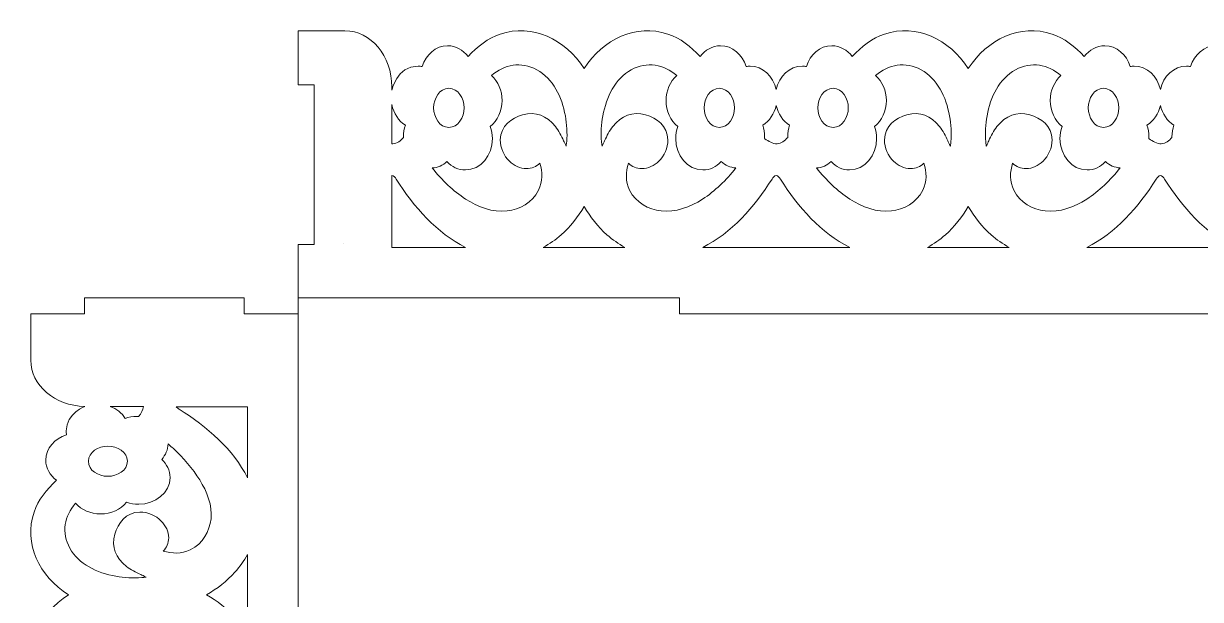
# Model space of a CAD drawing. Header units: centimetres. Extents: x -71 to 23, y -172 to -52.
# Drawn here: x -16.31 to 5.66, y -110.22 to -99.46 of the extents above; entities that cross this region are included whole.
import ezdxf

# ---------------------------------------------------------------- set-up
doc = ezdxf.new("R2010")
doc.units = ezdxf.units.CM
doc.header["$MEASUREMENT"] = 0
doc.layers.add('Layer 1', color=7, linetype='Continuous')

msp = doc.modelspace()

# ---------------------------------------------------------------- linework, layer by layer
at = {"layer": 'Layer 1', "lineweight": 9}
for points, knots in [([(-11.18832, -99.59727), (-11.18832, -99.59727), (-11.18832, -100.60695), (-11.18832, -100.60695), (-11.18832, -100.60695), (-11.18832, -100.60695), (-10.88833, -100.60695), (-10.88833, -100.60695), (-10.88833, -100.60695), (-10.88833, -100.60695), (-10.88833, -103.58759), (-10.88833, -103.58759), (-10.88833, -103.58759), (-10.88833, -103.58759), (-11.18832, -103.58759), (-11.18832, -103.58759), (-11.18832, -103.58759), (-11.18832, -103.58759), (-11.18832, -104.36818), (-11.18832, -104.36818), (-11.18832, -104.36818), (-11.18832, -104.36818), (-11.18832, -104.39653), (-11.18832, -104.39653), (-11.18832, -104.39653), (-11.18832, -104.39653), (-11.18832, -104.58814), (-11.18832, -104.58814), (-11.18832, -104.58814), (-11.18832, -104.58814), (-4.06205, -104.58814), (-4.06205, -104.58814), (-4.06205, -104.58814), (-4.06205, -104.58814), (-4.06205, -104.88814), (-4.06205, -104.88814), (-4.06205, -104.88814), (-4.06205, -104.88814), (6.68561, -104.88814), (6.68561, -104.88814), (6.68561, -104.88814), (6.68561, -104.88814), (6.68561, -104.58814), (6.68561, -104.58814), (6.68561, -104.58814), (6.68561, -104.58814), (13.81168, -104.58814), (13.81168, -104.58814), (13.81168, -104.58814), (13.81168, -104.58814), (13.81168, -104.39653), (13.81168, -104.39653), (13.81168, -104.39653), (13.81168, -104.39653), (13.81168, -104.36818), (13.81168, -104.36818), (13.81168, -104.36818), (13.81168, -104.36818), (13.81168, -103.58112), (13.81168, -103.58112), (13.81168, -103.58112), (13.81168, -103.58112), (13.51166, -103.58112), (13.51166, -103.58112), (13.51166, -103.58112), (13.51166, -103.58112), (13.51166, -100.60048), (13.51166, -100.60048), (13.51166, -100.60048), (13.51166, -100.60048), (13.81168, -100.60048), (13.81168, -100.60048), (13.81168, -100.60048), (13.81168, -100.60048), (13.81168, -99.59727), (13.81168, -99.59727), (13.81168, -99.59727), (13.81168, -99.59727), (13.1568, -99.59727), (13.1568, -99.59727), (13.1568, -99.59727), (13.1568, -99.59727), (12.93609, -99.59727), (12.93609, -99.59727), (12.93609, -99.59727), (12.46669, -99.59727), (12.08048, -100.04647), (12.06125, -100.60434), (12.06125, -100.60434), (12.07195, -100.63188), (11.93874, -100.2588), (11.60038, -100.2588), (11.60038, -100.2588), (11.57512, -100.2588), (11.55014, -100.26097), (11.52559, -100.26519), (11.52559, -100.26519), (11.45646, -100.04337), (11.27431, -99.87778), (11.05008, -99.87778), (11.05008, -99.87778), (10.89538, -99.87778), (10.75949, -99.95722), (10.66769, -100.0805), (10.66769, -100.0805), (10.4975, -99.89164), (10.29318, -99.7326), (10.06714, -99.65837), (10.06714, -99.65837), (9.47106, -99.46264), (8.85551, -99.75314), (8.5018, -100.30187), (8.5018, -100.30187), (8.14807, -99.7532), (7.53256, -99.46274), (6.9365, -99.65845), (6.9365, -99.65845), (6.71046, -99.73267), (6.50615, -99.8917), (6.33596, -100.08056), (6.33596, -100.08056), (6.24416, -99.95728), (6.10826, -99.87784), (5.95356, -99.87784), (5.95356, -99.87784), (5.72934, -99.87784), (5.54719, -100.04342), (5.47805, -100.26525), (5.47805, -100.26525), (5.45351, -100.26103), (5.42853, -100.25885), (5.40328, -100.25885), (5.40328, -100.25885), (5.16304, -100.25885), (4.97112, -100.44891), (4.91472, -100.69455), (4.91472, -100.69455), (4.85833, -100.44888), (4.66639, -100.2588), (4.42614, -100.2588), (4.42614, -100.2588), (4.40089, -100.2588), (4.3759, -100.26097), (4.35136, -100.26519), (4.35136, -100.26519), (4.28223, -100.04337), (4.10008, -99.87778), (3.87585, -99.87778), (3.87585, -99.87778), (3.72115, -99.87778), (3.58526, -99.95722), (3.49346, -100.0805), (3.49346, -100.0805), (3.32327, -99.89164), (3.11895, -99.7326), (2.89291, -99.65837), (2.89291, -99.65837), (2.29683, -99.46264), (1.68127, -99.75314), (1.32757, -100.30187), (1.32757, -100.30187), (0.97384, -99.7532), (0.35833, -99.46274), (-0.23773, -99.65845), (-0.23773, -99.65845), (-0.46377, -99.73267), (-0.66809, -99.8917), (-0.83827, -100.08056), (-0.83827, -100.08056), (-0.93007, -99.95728), (-1.06597, -99.87784), (-1.22067, -99.87784), (-1.22067, -99.87784), (-1.44489, -99.87784), (-1.62704, -100.04342), (-1.69619, -100.26525), (-1.69619, -100.26525), (-1.72072, -100.26103), (-1.7457, -100.25885), (-1.77095, -100.25885), (-1.77095, -100.25885), (-2.01119, -100.25885), (-2.20311, -100.44891), (-2.25952, -100.69455), (-2.25952, -100.69455), (-2.3159, -100.44888), (-2.50784, -100.2588), (-2.74809, -100.2588), (-2.74809, -100.2588), (-2.77334, -100.2588), (-2.79833, -100.26097), (-2.82287, -100.26519), (-2.82287, -100.26519), (-2.892, -100.04337), (-3.07416, -99.87778), (-3.29838, -99.87778), (-3.29838, -99.87778), (-3.45308, -99.87778), (-3.58898, -99.95722), (-3.68078, -100.0805), (-3.68078, -100.0805), (-3.85096, -99.89164), (-4.05528, -99.7326), (-4.28132, -99.65837), (-4.28132, -99.65837), (-4.87741, -99.46264), (-5.49295, -99.75313), (-5.84666, -100.30187), (-5.84666, -100.30187), (-6.2004, -99.7532), (-6.8159, -99.46274), (-7.41196, -99.65845), (-7.41196, -99.65845), (-7.638, -99.73267), (-7.84232, -99.89171), (-8.0125, -100.08057), (-8.0125, -100.08057), (-8.1043, -99.95728), (-8.2402, -99.87784), (-8.39491, -99.87784), (-8.39491, -99.87784), (-8.61912, -99.87784), (-8.80128, -100.04342), (-8.87042, -100.26525), (-8.87042, -100.26525), (-8.89495, -100.26103), (-8.91994, -100.25885), (-8.94519, -100.25885), (-8.94519, -100.25885), (-9.34796, -100.25885), (-9.43822, -100.7155), (-9.43714, -100.71018), (-9.43714, -100.71018), (-9.43714, -100.71018), (-9.43714, -100.64797), (-9.43714, -100.64797), (-9.43714, -100.64797), (-9.43714, -100.07008), (-9.83115, -99.59727), (-10.31273, -99.59727), (-10.31273, -99.59727), (-10.31273, -99.59727), (-11.18832, -99.59727), (-11.18832, -99.59727)], [0, 0, 0, 0, 0.01612903, 0.01612903, 0.01612903, 0.01612903, 0.03225806, 0.03225806, 0.03225806, 0.03225806, 0.0483871, 0.0483871, 0.0483871, 0.0483871, 0.06451613, 0.06451613, 0.06451613, 0.06451613, 0.08064516, 0.08064516, 0.08064516, 0.08064516, 0.09677419, 0.09677419, 0.09677419, 0.09677419, 0.11290323, 0.11290323, 0.11290323, 0.11290323, 0.12903226, 0.12903226, 0.12903226, 0.12903226, 0.14516129, 0.14516129, 0.14516129, 0.14516129, 0.16129032, 0.16129032, 0.16129032, 0.16129032, 0.17741935, 0.17741935, 0.17741935, 0.17741935, 0.19354839, 0.19354839, 0.19354839, 0.19354839, 0.20967742, 0.20967742, 0.20967742, 0.20967742, 0.22580645, 0.22580645, 0.22580645, 0.22580645, 0.24193548, 0.24193548, 0.24193548, 0.24193548, 0.25806452, 0.25806452, 0.25806452, 0.25806452, 0.27419355, 0.27419355, 0.27419355, 0.27419355, 0.29032258, 0.29032258, 0.29032258, 0.29032258, 0.30645161, 0.30645161, 0.30645161, 0.30645161, 0.32258065, 0.32258065, 0.32258065, 0.32258065, 0.33870968, 0.33870968, 0.33870968, 0.33870968, 0.35483871, 0.35483871, 0.35483871, 0.35483871, 0.37096774, 0.37096774, 0.37096774, 0.37096774, 0.38709677, 0.38709677, 0.38709677, 0.38709677, 0.40322581, 0.40322581, 0.40322581, 0.40322581, 0.41935484, 0.41935484, 0.41935484, 0.41935484, 0.43548387, 0.43548387, 0.43548387, 0.43548387, 0.4516129, 0.4516129, 0.4516129, 0.4516129, 0.46774194, 0.46774194, 0.46774194, 0.46774194, 0.48387097, 0.48387097, 0.48387097, 0.48387097, 0.5, 0.5, 0.5, 0.5, 0.51612903, 0.51612903, 0.51612903, 0.51612903, 0.53225806, 0.53225806, 0.53225806, 0.53225806, 0.5483871, 0.5483871, 0.5483871, 0.5483871, 0.56451613, 0.56451613, 0.56451613, 0.56451613, 0.58064516, 0.58064516, 0.58064516, 0.58064516, 0.59677419, 0.59677419, 0.59677419, 0.59677419, 0.61290323, 0.61290323, 0.61290323, 0.61290323, 0.62903226, 0.62903226, 0.62903226, 0.62903226, 0.64516129, 0.64516129, 0.64516129, 0.64516129, 0.66129032, 0.66129032, 0.66129032, 0.66129032, 0.67741935, 0.67741935, 0.67741935, 0.67741935, 0.69354839, 0.69354839, 0.69354839, 0.69354839, 0.70967742, 0.70967742, 0.70967742, 0.70967742, 0.72580645, 0.72580645, 0.72580645, 0.72580645, 0.74193548, 0.74193548, 0.74193548, 0.74193548, 0.75806452, 0.75806452, 0.75806452, 0.75806452, 0.77419355, 0.77419355, 0.77419355, 0.77419355, 0.79032258, 0.79032258, 0.79032258, 0.79032258, 0.80645161, 0.80645161, 0.80645161, 0.80645161, 0.82258065, 0.82258065, 0.82258065, 0.82258065, 0.83870968, 0.83870968, 0.83870968, 0.83870968, 0.85483871, 0.85483871, 0.85483871, 0.85483871, 0.87096774, 0.87096774, 0.87096774, 0.87096774, 0.88709677, 0.88709677, 0.88709677, 0.88709677, 0.90322581, 0.90322581, 0.90322581, 0.90322581, 0.91935484, 0.91935484, 0.91935484, 0.91935484, 0.93548387, 0.93548387, 0.93548387, 0.93548387, 0.9516129, 0.9516129, 0.9516129, 0.9516129, 0.96774194, 0.96774194, 0.96774194, 0.96774194, 1, 1, 1, 1]), ([(-8.40686, -102.0424), (-8.48412, -102.11064), (-8.57888, -102.15367), (-8.68206, -102.16089), (-8.68206, -102.16089), (-8.49973, -102.38761), (-8.2912, -102.59263), (-8.05886, -102.74232), (-8.05886, -102.74232), (-7.82709, -102.89166), (-7.55464, -102.9944), (-7.28371, -102.96399), (-7.28371, -102.96399), (-7.05276, -102.93808), (-6.81139, -102.81236), (-6.69748, -102.57722), (-6.69748, -102.57722), (-6.61723, -102.41156), (-6.62249, -102.23624), (-6.67398, -102.07215), (-6.67398, -102.07215), (-6.74101, -102.13434), (-6.82434, -102.17292), (-6.92469, -102.17368), (-6.92469, -102.17368), (-7.04219, -102.17456), (-7.15515, -102.11915), (-7.24228, -102.03338), (-7.24228, -102.03338), (-7.34349, -101.93378), (-7.41363, -101.78879), (-7.41086, -101.63612), (-7.41086, -101.63612), (-7.40604, -101.37099), (-7.20405, -101.22477), (-6.99374, -101.16772), (-6.99374, -101.16772), (-6.74888, -101.10132), (-6.54539, -101.17988), (-6.38219, -101.38584), (-6.38219, -101.38584), (-6.32048, -101.46372), (-6.27201, -101.56205), (-6.22843, -101.65354), (-6.22843, -101.65354), (-6.21856, -101.67428), (-6.20132, -101.71277), (-6.18196, -101.75377), (-6.18196, -101.75377), (-6.1766, -101.72021), (-6.17302, -101.6895), (-6.17138, -101.6709), (-6.17138, -101.6709), (-6.1574, -101.51255), (-6.16853, -101.34353), (-6.19681, -101.18782), (-6.19681, -101.18782), (-6.26115, -100.83363), (-6.42473, -100.49045), (-6.72805, -100.32677), (-6.72805, -100.32677), (-7.02147, -100.16843), (-7.33872, -100.22209), (-7.57694, -100.43534), (-7.57694, -100.43534), (-7.45387, -100.54405), (-7.37703, -100.71588), (-7.37703, -100.90191), (-7.37703, -100.90191), (-7.37703, -101.09731), (-7.46204, -101.27827), (-7.59755, -101.38579), (-7.59755, -101.38579), (-7.57168, -101.45712), (-7.55811, -101.53421), (-7.55811, -101.61275), (-7.55811, -101.61275), (-7.55811, -101.9264), (-7.77631, -102.19814), (-8.06361, -102.19814), (-8.06361, -102.19814), (-8.19677, -102.19814), (-8.31707, -102.1388), (-8.40686, -102.0424)], [0, 0, 0, 0, 0.04545455, 0.04545455, 0.04545455, 0.04545455, 0.09090909, 0.09090909, 0.09090909, 0.09090909, 0.13636364, 0.13636364, 0.13636364, 0.13636364, 0.18181818, 0.18181818, 0.18181818, 0.18181818, 0.22727273, 0.22727273, 0.22727273, 0.22727273, 0.27272727, 0.27272727, 0.27272727, 0.27272727, 0.31818182, 0.31818182, 0.31818182, 0.31818182, 0.36363636, 0.36363636, 0.36363636, 0.36363636, 0.40909091, 0.40909091, 0.40909091, 0.40909091, 0.45454545, 0.45454545, 0.45454545, 0.45454545, 0.5, 0.5, 0.5, 0.5, 0.54545455, 0.54545455, 0.54545455, 0.54545455, 0.59090909, 0.59090909, 0.59090909, 0.59090909, 0.63636364, 0.63636364, 0.63636364, 0.63636364, 0.68181818, 0.68181818, 0.68181818, 0.68181818, 0.72727273, 0.72727273, 0.72727273, 0.72727273, 0.77272727, 0.77272727, 0.77272727, 0.77272727, 0.81818182, 0.81818182, 0.81818182, 0.81818182, 0.86363636, 0.86363636, 0.86363636, 0.86363636, 0.90909091, 0.90909091, 0.90909091, 0.90909091, 1, 1, 1, 1]), ([(-3.0112, -102.1608), (-3.11439, -102.1536), (-3.20916, -102.11057), (-3.28642, -102.04233), (-3.28642, -102.04233), (-3.37621, -102.13874), (-3.49651, -102.19807), (-3.62968, -102.19807), (-3.62968, -102.19807), (-3.91698, -102.19807), (-4.13518, -101.92634), (-4.13518, -101.61268), (-4.13518, -101.61268), (-4.13518, -101.53415), (-4.12161, -101.45705), (-4.09574, -101.38571), (-4.09574, -101.38571), (-4.23126, -101.2782), (-4.31626, -101.09723), (-4.31626, -100.90182), (-4.31626, -100.90182), (-4.31626, -100.71579), (-4.23941, -100.54396), (-4.11634, -100.43526), (-4.11634, -100.43526), (-4.35457, -100.22202), (-4.67183, -100.16836), (-4.96523, -100.32669), (-4.96523, -100.32669), (-5.26853, -100.49036), (-5.43211, -100.83358), (-5.49645, -101.18774), (-5.49645, -101.18774), (-5.52473, -101.34345), (-5.53587, -101.51247), (-5.5219, -101.67085), (-5.5219, -101.67085), (-5.52026, -101.68943), (-5.51668, -101.72015), (-5.51132, -101.75371), (-5.51132, -101.75371), (-5.49196, -101.7127), (-5.47472, -101.6742), (-5.46484, -101.65346), (-5.46484, -101.65346), (-5.42127, -101.56197), (-5.3728, -101.46366), (-5.3111, -101.38578), (-5.3111, -101.38578), (-5.14791, -101.17981), (-4.9444, -101.10124), (-4.69954, -101.16766), (-4.69954, -101.16766), (-4.48922, -101.2247), (-4.28724, -101.37094), (-4.28243, -101.63607), (-4.28243, -101.63607), (-4.27966, -101.78874), (-4.34981, -101.93373), (-4.45102, -102.03333), (-4.45102, -102.03333), (-4.53814, -102.11907), (-4.6511, -102.17447), (-4.76859, -102.17359), (-4.76859, -102.17359), (-4.86893, -102.17285), (-4.95228, -102.13427), (-5.0193, -102.07207), (-5.0193, -102.07207), (-5.07079, -102.23615), (-5.07605, -102.41148), (-4.9958, -102.57714), (-4.9958, -102.57714), (-4.88189, -102.81228), (-4.64053, -102.93799), (-4.40957, -102.96391), (-4.40957, -102.96391), (-4.1393, -102.99425), (-3.86748, -102.89206), (-3.6361, -102.74333), (-3.6361, -102.74333), (-3.40307, -102.59354), (-3.19395, -102.38802), (-3.0112, -102.1608)], [0, 0, 0, 0, 0.04545455, 0.04545455, 0.04545455, 0.04545455, 0.09090909, 0.09090909, 0.09090909, 0.09090909, 0.13636364, 0.13636364, 0.13636364, 0.13636364, 0.18181818, 0.18181818, 0.18181818, 0.18181818, 0.22727273, 0.22727273, 0.22727273, 0.22727273, 0.27272727, 0.27272727, 0.27272727, 0.27272727, 0.31818182, 0.31818182, 0.31818182, 0.31818182, 0.36363636, 0.36363636, 0.36363636, 0.36363636, 0.40909091, 0.40909091, 0.40909091, 0.40909091, 0.45454545, 0.45454545, 0.45454545, 0.45454545, 0.5, 0.5, 0.5, 0.5, 0.54545455, 0.54545455, 0.54545455, 0.54545455, 0.59090909, 0.59090909, 0.59090909, 0.59090909, 0.63636364, 0.63636364, 0.63636364, 0.63636364, 0.68181818, 0.68181818, 0.68181818, 0.68181818, 0.72727273, 0.72727273, 0.72727273, 0.72727273, 0.77272727, 0.77272727, 0.77272727, 0.77272727, 0.81818182, 0.81818182, 0.81818182, 0.81818182, 0.86363636, 0.86363636, 0.86363636, 0.86363636, 0.90909091, 0.90909091, 0.90909091, 0.90909091, 1, 1, 1, 1]), ([(0.50025, -102.07215), (0.43322, -102.13434), (0.34989, -102.17292), (0.24955, -102.17368), (0.24955, -102.17368), (0.13205, -102.17456), (0.01908, -102.11915), (-0.06805, -102.03338), (-0.06805, -102.03338), (-0.16926, -101.93378), (-0.2394, -101.78879), (-0.23662, -101.63612), (-0.23662, -101.63612), (-0.23181, -101.37099), (-0.02982, -101.22477), (0.1805, -101.16772), (0.1805, -101.16772), (0.42535, -101.10132), (0.62884, -101.17988), (0.79204, -101.38584), (0.79204, -101.38584), (0.85375, -101.46372), (0.90223, -101.56205), (0.9458, -101.65354), (0.9458, -101.65354), (0.95568, -101.67428), (0.97291, -101.71277), (0.99227, -101.75377), (0.99227, -101.75377), (0.99763, -101.72021), (1.00121, -101.6895), (1.00285, -101.6709), (1.00285, -101.6709), (1.01684, -101.51255), (1.0057, -101.34353), (0.97742, -101.18782), (0.97742, -101.18782), (0.91308, -100.83363), (0.7495, -100.49045), (0.44618, -100.32677), (0.44618, -100.32677), (0.15276, -100.16843), (-0.16449, -100.22209), (-0.40271, -100.43534), (-0.40271, -100.43534), (-0.27963, -100.54405), (-0.2028, -100.71588), (-0.2028, -100.90191), (-0.2028, -100.90191), (-0.2028, -101.09731), (-0.28781, -101.27827), (-0.42332, -101.38579), (-0.42332, -101.38579), (-0.39745, -101.45712), (-0.38388, -101.53421), (-0.38388, -101.61275), (-0.38388, -101.61275), (-0.38388, -101.9264), (-0.60206, -102.19814), (-0.88937, -102.19814), (-0.88937, -102.19814), (-1.02253, -102.19814), (-1.14283, -102.1388), (-1.23262, -102.04239), (-1.23262, -102.04239), (-1.30988, -102.11064), (-1.40464, -102.15367), (-1.50783, -102.16089), (-1.50783, -102.16089), (-1.3255, -102.38761), (-1.11696, -102.59263), (-0.88463, -102.74232), (-0.88463, -102.74232), (-0.65286, -102.89166), (-0.3804, -102.9944), (-0.10948, -102.96399), (-0.10948, -102.96399), (0.12147, -102.93808), (0.36284, -102.81236), (0.47676, -102.57722), (0.47676, -102.57722), (0.55701, -102.41156), (0.55174, -102.23624), (0.50025, -102.07215)], [0, 0, 0, 0, 0.04545455, 0.04545455, 0.04545455, 0.04545455, 0.09090909, 0.09090909, 0.09090909, 0.09090909, 0.13636364, 0.13636364, 0.13636364, 0.13636364, 0.18181818, 0.18181818, 0.18181818, 0.18181818, 0.22727273, 0.22727273, 0.22727273, 0.22727273, 0.27272727, 0.27272727, 0.27272727, 0.27272727, 0.31818182, 0.31818182, 0.31818182, 0.31818182, 0.36363636, 0.36363636, 0.36363636, 0.36363636, 0.40909091, 0.40909091, 0.40909091, 0.40909091, 0.45454545, 0.45454545, 0.45454545, 0.45454545, 0.5, 0.5, 0.5, 0.5, 0.54545455, 0.54545455, 0.54545455, 0.54545455, 0.59090909, 0.59090909, 0.59090909, 0.59090909, 0.63636364, 0.63636364, 0.63636364, 0.63636364, 0.68181818, 0.68181818, 0.68181818, 0.68181818, 0.72727273, 0.72727273, 0.72727273, 0.72727273, 0.77272727, 0.77272727, 0.77272727, 0.77272727, 0.81818182, 0.81818182, 0.81818182, 0.81818182, 0.86363636, 0.86363636, 0.86363636, 0.86363636, 0.90909091, 0.90909091, 0.90909091, 0.90909091, 1, 1, 1, 1]), ([(4.16303, -102.1608), (4.05984, -102.1536), (3.96508, -102.11057), (3.88782, -102.04233), (3.88782, -102.04233), (3.79802, -102.13874), (3.67772, -102.19807), (3.54456, -102.19807), (3.54456, -102.19807), (3.25725, -102.19807), (3.03905, -101.92634), (3.03905, -101.61268), (3.03905, -101.61268), (3.03905, -101.53415), (3.05263, -101.45705), (3.07849, -101.38571), (3.07849, -101.38571), (2.94298, -101.2782), (2.85798, -101.09723), (2.85798, -100.90182), (2.85798, -100.90182), (2.85798, -100.71579), (2.93482, -100.54396), (3.05789, -100.43526), (3.05789, -100.43526), (2.81967, -100.22202), (2.50241, -100.16836), (2.209, -100.32669), (2.209, -100.32669), (1.9057, -100.49036), (1.74212, -100.83358), (1.67778, -101.18774), (1.67778, -101.18774), (1.6495, -101.34345), (1.63836, -101.51247), (1.65233, -101.67085), (1.65233, -101.67085), (1.65397, -101.68943), (1.65755, -101.72015), (1.66292, -101.75371), (1.66292, -101.75371), (1.68227, -101.7127), (1.69951, -101.6742), (1.70939, -101.65346), (1.70939, -101.65346), (1.75297, -101.56197), (1.80143, -101.46366), (1.86313, -101.38578), (1.86313, -101.38578), (2.02633, -101.17981), (2.22984, -101.10124), (2.47469, -101.16766), (2.47469, -101.16766), (2.68501, -101.2247), (2.88699, -101.37094), (2.8918, -101.63607), (2.8918, -101.63607), (2.89458, -101.78874), (2.82443, -101.93373), (2.72322, -102.03333), (2.72322, -102.03333), (2.63609, -102.11907), (2.52313, -102.17447), (2.40565, -102.17359), (2.40565, -102.17359), (2.3053, -102.17285), (2.22195, -102.13427), (2.15494, -102.07207), (2.15494, -102.07207), (2.10344, -102.23615), (2.09818, -102.41147), (2.17843, -102.57713), (2.17843, -102.57713), (2.29234, -102.81227), (2.53371, -102.93799), (2.76467, -102.96391), (2.76467, -102.96391), (3.03494, -102.99425), (3.30676, -102.89206), (3.53813, -102.74333), (3.53813, -102.74333), (3.77117, -102.59354), (3.98028, -102.38802), (4.16303, -102.1608)], [0, 0, 0, 0, 0.04545455, 0.04545455, 0.04545455, 0.04545455, 0.09090909, 0.09090909, 0.09090909, 0.09090909, 0.13636364, 0.13636364, 0.13636364, 0.13636364, 0.18181818, 0.18181818, 0.18181818, 0.18181818, 0.22727273, 0.22727273, 0.22727273, 0.22727273, 0.27272727, 0.27272727, 0.27272727, 0.27272727, 0.31818182, 0.31818182, 0.31818182, 0.31818182, 0.36363636, 0.36363636, 0.36363636, 0.36363636, 0.40909091, 0.40909091, 0.40909091, 0.40909091, 0.45454545, 0.45454545, 0.45454545, 0.45454545, 0.5, 0.5, 0.5, 0.5, 0.54545455, 0.54545455, 0.54545455, 0.54545455, 0.59090909, 0.59090909, 0.59090909, 0.59090909, 0.63636364, 0.63636364, 0.63636364, 0.63636364, 0.68181818, 0.68181818, 0.68181818, 0.68181818, 0.72727273, 0.72727273, 0.72727273, 0.72727273, 0.77272727, 0.77272727, 0.77272727, 0.77272727, 0.81818182, 0.81818182, 0.81818182, 0.81818182, 0.86363636, 0.86363636, 0.86363636, 0.86363636, 0.90909091, 0.90909091, 0.90909091, 0.90909091, 1, 1, 1, 1]), ([(-8.08695, -101.03774), (-8.08695, -100.85867), (-8.1994, -100.67282), (-8.37181, -100.67282), (-8.37181, -100.67282), (-8.54419, -100.67282), (-8.65656, -100.85872), (-8.65656, -101.03774), (-8.65656, -101.03774), (-8.65656, -101.21672), (-8.54419, -101.40274), (-8.37181, -101.40274), (-8.37181, -101.40274), (-8.19938, -101.40274), (-8.08695, -101.21677), (-8.08695, -101.03774)], [0, 0, 0, 0, 0.2, 0.2, 0.2, 0.2, 0.4, 0.4, 0.4, 0.4, 0.6, 0.6, 0.6, 0.6, 1, 1, 1, 1]), ([(-3.32148, -101.40268), (-3.14912, -101.40268), (-3.03673, -101.21664), (-3.03673, -101.03769), (-3.03673, -101.03769), (-3.03673, -100.85871), (-3.1491, -100.67274), (-3.32148, -100.67274), (-3.32148, -100.67274), (-3.49393, -100.67274), (-3.60632, -100.85861), (-3.60632, -101.03769), (-3.60632, -101.03769), (-3.60632, -101.21671), (-3.49391, -101.40268), (-3.32148, -101.40268)], [0, 0, 0, 0, 0.2, 0.2, 0.2, 0.2, 0.4, 0.4, 0.4, 0.4, 0.6, 0.6, 0.6, 0.6, 1, 1, 1, 1]), ([(-1.48233, -101.03774), (-1.48233, -101.21672), (-1.36996, -101.40274), (-1.19757, -101.40274), (-1.19757, -101.40274), (-1.02515, -101.40274), (-0.91272, -101.21679), (-0.91272, -101.03774), (-0.91272, -101.03774), (-0.91272, -100.85865), (-1.02515, -100.67282), (-1.19757, -100.67282), (-1.19757, -100.67282), (-1.36996, -100.67282), (-1.48233, -100.85872), (-1.48233, -101.03774)], [0, 0, 0, 0, 0.2, 0.2, 0.2, 0.2, 0.4, 0.4, 0.4, 0.4, 0.6, 0.6, 0.6, 0.6, 1, 1, 1, 1]), ([(3.85275, -101.40268), (4.02511, -101.40268), (4.1375, -101.21664), (4.1375, -101.03769), (4.1375, -101.03769), (4.1375, -100.85871), (4.02513, -100.67274), (3.85275, -100.67274), (3.85275, -100.67274), (3.68032, -100.67274), (3.56791, -100.85864), (3.56791, -101.03769), (3.56791, -101.03769), (3.56791, -101.21671), (3.68035, -101.40268), (3.85275, -101.40268)], [0, 0, 0, 0, 0.2, 0.2, 0.2, 0.2, 0.4, 0.4, 0.4, 0.4, 0.6, 0.6, 0.6, 0.6, 1, 1, 1, 1]), ([(-9.43714, -101.70905), (-9.43714, -101.70905), (-9.43714, -100.97823), (-9.43714, -100.97823), (-9.43714, -100.97823), (-9.43714, -100.97823), (-9.43755, -100.9762), (-9.43755, -100.9762), (-9.43755, -100.9762), (-9.40454, -101.14044), (-9.31129, -101.28175), (-9.18306, -101.36116), (-9.18306, -101.36116), (-9.20626, -101.42912), (-9.2185, -101.50217), (-9.2185, -101.5766), (-9.2185, -101.5766), (-9.2185, -101.58092), (-9.21846, -101.58524), (-9.21839, -101.58954), (-9.21839, -101.58954), (-9.27066, -101.65235), (-9.33739, -101.70826), (-9.41744, -101.70967), (-9.41744, -101.70967), (-9.42401, -101.70984), (-9.43058, -101.70959), (-9.43714, -101.70905)], [0, 0, 0, 0, 0.125, 0.125, 0.125, 0.125, 0.25, 0.25, 0.25, 0.25, 0.375, 0.375, 0.375, 0.375, 0.5, 0.5, 0.5, 0.5, 0.625, 0.625, 0.625, 0.625, 0.75, 0.75, 0.75, 0.75, 1, 1, 1, 1]), ([(-2.25954, -100.99376), (-2.29551, -101.15045), (-2.38662, -101.28453), (-2.51023, -101.36108), (-2.51023, -101.36108), (-2.48703, -101.42905), (-2.47478, -101.5021), (-2.47478, -101.57653), (-2.47478, -101.57653), (-2.47478, -101.58771), (-2.47506, -101.59888), (-2.47561, -101.61002), (-2.47561, -101.61002), (-2.47355, -101.61163), (-2.47149, -101.61322), (-2.46943, -101.61483), (-2.46943, -101.61483), (-2.40567, -101.66379), (-2.32277, -101.71108), (-2.24322, -101.70967), (-2.24322, -101.70967), (-2.16316, -101.70825), (-2.09643, -101.65236), (-2.04415, -101.58954), (-2.04415, -101.58954), (-2.04423, -101.58524), (-2.04427, -101.58092), (-2.04427, -101.5766), (-2.04427, -101.5766), (-2.04427, -101.50217), (-2.03203, -101.42912), (-2.00883, -101.36116), (-2.00883, -101.36116), (-2.13246, -101.28458), (-2.22357, -101.15048), (-2.25954, -100.99376)], [0, 0, 0, 0, 0.1, 0.1, 0.1, 0.1, 0.2, 0.2, 0.2, 0.2, 0.3, 0.3, 0.3, 0.3, 0.4, 0.4, 0.4, 0.4, 0.5, 0.5, 0.5, 0.5, 0.6, 0.6, 0.6, 0.6, 0.7, 0.7, 0.7, 0.7, 0.8, 0.8, 0.8, 0.8, 1, 1, 1, 1]), ([(4.91469, -100.99376), (4.87872, -101.15045), (4.78762, -101.28453), (4.66401, -101.36108), (4.66401, -101.36108), (4.68721, -101.42905), (4.69945, -101.5021), (4.69945, -101.57653), (4.69945, -101.57653), (4.69945, -101.58771), (4.69917, -101.59888), (4.69862, -101.61002), (4.69862, -101.61002), (4.70068, -101.61163), (4.70274, -101.61322), (4.7048, -101.61483), (4.7048, -101.61483), (4.76857, -101.66378), (4.85146, -101.71108), (4.93102, -101.70967), (4.93102, -101.70967), (5.01108, -101.70825), (5.0778, -101.65236), (5.13009, -101.58954), (5.13009, -101.58954), (5.13, -101.58524), (5.12996, -101.58092), (5.12996, -101.5766), (5.12996, -101.5766), (5.12996, -101.50217), (5.1422, -101.42912), (5.1654, -101.36116), (5.1654, -101.36116), (5.04178, -101.28458), (4.95066, -101.15048), (4.91469, -100.99376)], [0, 0, 0, 0, 0.1, 0.1, 0.1, 0.1, 0.2, 0.2, 0.2, 0.2, 0.3, 0.3, 0.3, 0.3, 0.4, 0.4, 0.4, 0.4, 0.5, 0.5, 0.5, 0.5, 0.6, 0.6, 0.6, 0.6, 0.7, 0.7, 0.7, 0.7, 0.8, 0.8, 0.8, 0.8, 1, 1, 1, 1]), ([(-8.06135, -103.64373), (-8.06135, -103.64373), (-9.43404, -103.64373), (-9.43404, -103.64373), (-9.43404, -103.64373), (-9.43404, -103.64373), (-9.43404, -102.30116), (-9.43404, -102.30116), (-9.43404, -102.30116), (-9.40247, -102.30518), (-9.37264, -102.34259), (-9.35607, -102.36854), (-9.35607, -102.36854), (-9.02694, -102.88361), (-8.59226, -103.38411), (-8.06135, -103.64373)], [0, 0, 0, 0, 0.2, 0.2, 0.2, 0.2, 0.4, 0.4, 0.4, 0.4, 0.6, 0.6, 0.6, 0.6, 1, 1, 1, 1]), ([(-0.88711, -103.64373), (-0.88711, -103.64373), (-3.6321, -103.64373), (-3.6321, -103.64373), (-3.6321, -103.64373), (-3.10111, -103.38412), (-2.66639, -102.88358), (-2.33722, -102.36846), (-2.33722, -102.36846), (-2.32068, -102.34257), (-2.29116, -102.30558), (-2.25981, -102.30116), (-2.25981, -102.30116), (-2.22824, -102.30518), (-2.19841, -102.34259), (-2.18184, -102.36854), (-2.18184, -102.36854), (-1.85271, -102.88361), (-1.41803, -103.38411), (-0.88711, -103.64373)], [0, 0, 0, 0, 0.16666667, 0.16666667, 0.16666667, 0.16666667, 0.33333333, 0.33333333, 0.33333333, 0.33333333, 0.5, 0.5, 0.5, 0.5, 0.66666667, 0.66666667, 0.66666667, 0.66666667, 1, 1, 1, 1]), ([(6.28712, -103.64373), (6.28712, -103.64373), (3.54213, -103.64373), (3.54213, -103.64373), (3.54213, -103.64373), (4.07311, -103.38412), (4.50784, -102.88358), (4.83701, -102.36846), (4.83701, -102.36846), (4.85355, -102.34257), (4.88307, -102.30558), (4.91443, -102.30116), (4.91443, -102.30116), (4.94599, -102.30518), (4.97582, -102.34259), (4.99239, -102.36854), (4.99239, -102.36854), (5.32152, -102.88361), (5.75621, -103.38411), (6.28712, -103.64373)], [0, 0, 0, 0, 0.16666667, 0.16666667, 0.16666667, 0.16666667, 0.33333333, 0.33333333, 0.33333333, 0.33333333, 0.5, 0.5, 0.5, 0.5, 0.66666667, 0.66666667, 0.66666667, 0.66666667, 1, 1, 1, 1]), ([(-5.08317, -103.64373), (-5.08317, -103.64373), (-6.60995, -103.64373), (-6.60995, -103.64373), (-6.60995, -103.64373), (-6.49072, -103.58007), (-6.37831, -103.50097), (-6.27427, -103.40874), (-6.27427, -103.40874), (-6.10515, -103.25881), (-5.96194, -103.07885), (-5.84662, -102.87795), (-5.84662, -102.87795), (-5.7313, -103.07881), (-5.58813, -103.25875), (-5.41902, -103.40864), (-5.41902, -103.40864), (-5.31493, -103.50092), (-5.20246, -103.58005), (-5.08317, -103.64373)], [0, 0, 0, 0, 0.16666667, 0.16666667, 0.16666667, 0.16666667, 0.33333333, 0.33333333, 0.33333333, 0.33333333, 0.5, 0.5, 0.5, 0.5, 0.66666667, 0.66666667, 0.66666667, 0.66666667, 1, 1, 1, 1]), ([(2.09106, -103.64373), (2.09106, -103.64373), (0.56428, -103.64373), (0.56428, -103.64373), (0.56428, -103.64373), (0.68351, -103.58006), (0.79593, -103.50097), (0.89997, -103.40874), (0.89997, -103.40874), (1.06909, -103.25881), (1.2123, -103.07885), (1.32761, -102.87795), (1.32761, -102.87795), (1.44293, -103.07881), (1.58612, -103.25875), (1.75522, -103.40864), (1.75522, -103.40864), (1.85931, -103.50092), (1.97177, -103.58005), (2.09106, -103.64373)], [0, 0, 0, 0, 0.16666667, 0.16666667, 0.16666667, 0.16666667, 0.33333333, 0.33333333, 0.33333333, 0.33333333, 0.5, 0.5, 0.5, 0.5, 0.66666667, 0.66666667, 0.66666667, 0.66666667, 1, 1, 1, 1]), ([(-15.17598, -104.88827), (-15.17598, -104.88827), (-15.17598, -104.58813), (-15.17598, -104.58813), (-15.17598, -104.58813), (-15.17598, -104.58813), (-12.19534, -104.58813), (-12.19534, -104.58813), (-12.19534, -104.58813), (-12.19534, -104.58813), (-12.19534, -104.88827), (-12.19534, -104.88827), (-12.19534, -104.88827), (-12.19534, -104.88827), (-11.40828, -104.88827), (-11.40828, -104.88827), (-11.40828, -104.88827), (-11.40828, -104.88827), (-11.37993, -104.88827), (-11.37993, -104.88827), (-11.37993, -104.88827), (-11.37993, -104.88827), (-11.18832, -104.88827), (-11.18832, -104.88827), (-11.18832, -104.88827), (-11.18832, -104.88827), (-11.18832, -111.71435), (-11.18832, -111.71435), (-11.18832, -111.71435), (-11.18832, -111.71435), (-10.88832, -111.71435), (-10.88832, -111.71435), (-10.88832, -111.71435), (-10.88832, -111.71435), (-10.88832, -122.46192), (-10.88832, -122.46192), (-10.88832, -122.46192), (-10.88832, -122.46192), (-11.18832, -122.46192), (-11.18832, -122.46192), (-11.18832, -122.46192), (-11.18832, -122.46192), (-11.18832, -129.28802), (-11.18832, -129.28802), (-11.18832, -129.28802), (-11.18832, -129.28802), (-11.37993, -129.28802), (-11.37993, -129.28802), (-11.37993, -129.28802), (-11.37993, -129.28802), (-11.40828, -129.28802), (-11.40828, -129.28802), (-11.40828, -129.28802), (-11.40828, -129.28802), (-12.18887, -129.28802), (-12.18887, -129.28802), (-12.18887, -129.28802), (-12.18887, -129.28802), (-12.18887, -129.29174), (-12.18887, -129.29174), (-12.18887, -129.29174), (-12.18887, -129.29174), (-12.18887, -129.58813), (-12.18887, -129.58813), (-12.18887, -129.58813), (-12.18887, -129.58813), (-15.16951, -129.58813), (-15.16951, -129.58813), (-15.16951, -129.58813), (-15.16951, -129.58813), (-15.16951, -129.29174), (-15.16951, -129.29174), (-15.16951, -129.29174), (-15.16951, -129.29174), (-15.16951, -129.28802), (-15.16951, -129.28802), (-15.16951, -129.28802), (-15.16951, -129.28802), (-16.17919, -129.28802), (-16.17919, -129.28802), (-16.17919, -129.28802), (-16.17919, -129.28802), (-16.17919, -128.72305), (-16.17919, -128.72305), (-16.17919, -128.72305), (-16.17919, -128.24726), (-15.70638, -127.85797), (-15.12849, -127.85797), (-15.12849, -127.85797), (-15.12849, -127.85797), (-15.06628, -127.85797), (-15.06628, -127.85797), (-15.06628, -127.85797), (-15.06096, -127.85904), (-15.51761, -127.76986), (-15.51761, -127.37193), (-15.51761, -127.37193), (-15.51761, -127.34698), (-15.51543, -127.32229), (-15.51121, -127.29806), (-15.51121, -127.29806), (-15.73304, -127.22975), (-15.89862, -127.04977), (-15.89862, -126.82826), (-15.89862, -126.82826), (-15.89862, -126.6754), (-15.81918, -126.54113), (-15.69589, -126.45044), (-15.69589, -126.45044), (-15.88475, -126.2823), (-16.04379, -126.08043), (-16.11801, -125.85711), (-16.11801, -125.85711), (-16.31372, -125.2682), (-16.02326, -124.66009), (-15.47459, -124.3106), (-15.47459, -124.3106), (-16.02333, -123.96114), (-16.31382, -123.35299), (-16.11809, -122.76405), (-16.11809, -122.76405), (-16.04386, -122.54073), (-15.88482, -122.33886), (-15.69596, -122.17072), (-15.69596, -122.17072), (-15.81924, -122.08002), (-15.89868, -121.94576), (-15.89868, -121.79291), (-15.89868, -121.79291), (-15.89868, -121.57138), (-15.73309, -121.39141), (-15.51127, -121.32311), (-15.51127, -121.32311), (-15.51549, -121.29887), (-15.51766, -121.27418), (-15.51766, -121.24923), (-15.51766, -121.24923), (-15.51766, -121.01186), (-15.32758, -120.82223), (-15.08191, -120.76653), (-15.08191, -120.76653), (-15.32755, -120.71079), (-15.51761, -120.52118), (-15.51761, -120.28382), (-15.51761, -120.28382), (-15.51761, -120.25887), (-15.51543, -120.23419), (-15.51121, -120.20996), (-15.51121, -120.20996), (-15.73304, -120.14164), (-15.89862, -119.96168), (-15.89862, -119.74015), (-15.89862, -119.74015), (-15.89862, -119.5873), (-15.81918, -119.45304), (-15.6959, -119.36234), (-15.6959, -119.36234), (-15.88476, -119.1942), (-16.04379, -118.99233), (-16.11801, -118.76901), (-16.11801, -118.76901), (-16.31372, -118.1801), (-16.02326, -117.57198), (-15.47459, -117.2225), (-15.47459, -117.2225), (-16.02332, -116.87305), (-16.31382, -116.26488), (-16.11809, -115.67595), (-16.11809, -115.67595), (-16.04386, -115.45263), (-15.88482, -115.25076), (-15.69596, -115.08261), (-15.69596, -115.08261), (-15.81924, -114.99192), (-15.89868, -114.85766), (-15.89868, -114.70481), (-15.89868, -114.70481), (-15.89868, -114.48328), (-15.73309, -114.30331), (-15.51127, -114.23501), (-15.51127, -114.23501), (-15.51549, -114.21077), (-15.51766, -114.18608), (-15.51766, -114.16113), (-15.51766, -114.16113), (-15.51766, -113.92377), (-15.32758, -113.73413), (-15.08191, -113.67842), (-15.08191, -113.67842), (-15.32755, -113.62269), (-15.51761, -113.43308), (-15.51761, -113.19572), (-15.51761, -113.19572), (-15.51761, -113.17078), (-15.51543, -113.14609), (-15.51121, -113.12185), (-15.51121, -113.12185), (-15.73304, -113.05354), (-15.89862, -112.87358), (-15.89862, -112.65205), (-15.89862, -112.65205), (-15.89862, -112.49921), (-15.81918, -112.36494), (-15.6959, -112.27424), (-15.6959, -112.27424), (-15.88476, -112.10609), (-16.04379, -111.90424), (-16.11801, -111.68091), (-16.11801, -111.68091), (-16.31372, -111.09201), (-16.02326, -110.48388), (-15.47459, -110.1344), (-15.47459, -110.1344), (-16.02332, -109.78494), (-16.31382, -109.17678), (-16.11809, -108.58785), (-16.11809, -108.58785), (-16.04386, -108.36453), (-15.88482, -108.16266), (-15.69596, -107.99451), (-15.69596, -107.99451), (-15.81924, -107.90382), (-15.89868, -107.76956), (-15.89868, -107.61672), (-15.89868, -107.61672), (-15.89868, -107.39518), (-15.73309, -107.21521), (-15.51127, -107.14691), (-15.51127, -107.14691), (-15.51549, -107.12266), (-15.51766, -107.09798), (-15.51766, -107.07302), (-15.51766, -107.07302), (-15.51766, -106.73872), (-15.14458, -106.60711), (-15.17212, -106.61768), (-15.17212, -106.61768), (-15.72999, -106.59869), (-16.17919, -106.21711), (-16.17919, -105.75335), (-16.17919, -105.75335), (-16.17919, -105.75335), (-16.17919, -105.53529), (-16.17919, -105.53529), (-16.17919, -105.53529), (-16.17919, -105.53529), (-16.17919, -104.88827), (-16.17919, -104.88827), (-16.17919, -104.88827), (-16.17919, -104.88827), (-15.17598, -104.88827), (-15.17598, -104.88827)], [0, 0, 0, 0, 0.015625, 0.015625, 0.015625, 0.015625, 0.03125, 0.03125, 0.03125, 0.03125, 0.046875, 0.046875, 0.046875, 0.046875, 0.0625, 0.0625, 0.0625, 0.0625, 0.078125, 0.078125, 0.078125, 0.078125, 0.09375, 0.09375, 0.09375, 0.09375, 0.109375, 0.109375, 0.109375, 0.109375, 0.125, 0.125, 0.125, 0.125, 0.140625, 0.140625, 0.140625, 0.140625, 0.15625, 0.15625, 0.15625, 0.15625, 0.171875, 0.171875, 0.171875, 0.171875, 0.1875, 0.1875, 0.1875, 0.1875, 0.203125, 0.203125, 0.203125, 0.203125, 0.21875, 0.21875, 0.21875, 0.21875, 0.234375, 0.234375, 0.234375, 0.234375, 0.25, 0.25, 0.25, 0.25, 0.265625, 0.265625, 0.265625, 0.265625, 0.28125, 0.28125, 0.28125, 0.28125, 0.296875, 0.296875, 0.296875, 0.296875, 0.3125, 0.3125, 0.3125, 0.3125, 0.328125, 0.328125, 0.328125, 0.328125, 0.34375, 0.34375, 0.34375, 0.34375, 0.359375, 0.359375, 0.359375, 0.359375, 0.375, 0.375, 0.375, 0.375, 0.390625, 0.390625, 0.390625, 0.390625, 0.40625, 0.40625, 0.40625, 0.40625, 0.421875, 0.421875, 0.421875, 0.421875, 0.4375, 0.4375, 0.4375, 0.4375, 0.453125, 0.453125, 0.453125, 0.453125, 0.46875, 0.46875, 0.46875, 0.46875, 0.484375, 0.484375, 0.484375, 0.484375, 0.5, 0.5, 0.5, 0.5, 0.515625, 0.515625, 0.515625, 0.515625, 0.53125, 0.53125, 0.53125, 0.53125, 0.546875, 0.546875, 0.546875, 0.546875, 0.5625, 0.5625, 0.5625, 0.5625, 0.578125, 0.578125, 0.578125, 0.578125, 0.59375, 0.59375, 0.59375, 0.59375, 0.609375, 0.609375, 0.609375, 0.609375, 0.625, 0.625, 0.625, 0.625, 0.640625, 0.640625, 0.640625, 0.640625, 0.65625, 0.65625, 0.65625, 0.65625, 0.671875, 0.671875, 0.671875, 0.671875, 0.6875, 0.6875, 0.6875, 0.6875, 0.703125, 0.703125, 0.703125, 0.703125, 0.71875, 0.71875, 0.71875, 0.71875, 0.734375, 0.734375, 0.734375, 0.734375, 0.75, 0.75, 0.75, 0.75, 0.765625, 0.765625, 0.765625, 0.765625, 0.78125, 0.78125, 0.78125, 0.78125, 0.796875, 0.796875, 0.796875, 0.796875, 0.8125, 0.8125, 0.8125, 0.8125, 0.828125, 0.828125, 0.828125, 0.828125, 0.84375, 0.84375, 0.84375, 0.84375, 0.859375, 0.859375, 0.859375, 0.859375, 0.875, 0.875, 0.875, 0.875, 0.890625, 0.890625, 0.890625, 0.890625, 0.90625, 0.90625, 0.90625, 0.90625, 0.921875, 0.921875, 0.921875, 0.921875, 0.9375, 0.9375, 0.9375, 0.9375, 0.953125, 0.953125, 0.953125, 0.953125, 0.96875, 0.96875, 0.96875, 0.96875, 1, 1, 1, 1]), ([(13.81168, -111.71435), (13.81168, -111.71435), (13.81168, -104.88826), (13.81168, -104.88826), (13.81168, -104.88826), (13.81168, -104.88826), (13.81168, -104.83809), (13.81168, -104.83809), (13.81168, -104.83809), (13.81168, -104.83809), (13.81168, -104.58814), (13.81168, -104.58814), (13.81168, -104.58814), (13.81168, -104.58814), (13.81145, -104.58814), (13.81145, -104.58814), (13.81145, -104.58814), (13.81145, -104.58814), (6.68547, -104.58814), (6.68547, -104.58814), (6.68547, -104.58814), (6.68547, -104.58814), (6.68547, -104.88814), (6.68547, -104.88814), (6.68547, -104.88814), (6.68547, -104.88814), (-4.0621, -104.88814), (-4.0621, -104.88814), (-4.0621, -104.88814), (-4.0621, -104.88814), (-4.0621, -104.58814), (-4.0621, -104.58814), (-4.0621, -104.58814), (-4.0621, -104.58814), (-11.18832, -104.58814), (-11.18832, -104.58814), (-11.18832, -104.58814), (-11.18832, -104.58814), (-11.18832, -104.83809), (-11.18832, -104.83809), (-11.18832, -104.83809), (-11.18832, -104.83809), (-11.18832, -104.88825), (-11.18832, -104.88825), (-11.18832, -104.88825), (-11.18832, -104.88825), (-11.18832, -111.71435), (-11.18832, -111.71435), (-11.18832, -111.71435), (-11.18832, -111.71435), (-10.88832, -111.71435), (-10.88832, -111.71435), (-10.88832, -111.71435), (-10.88832, -111.71435), (-10.88832, -122.46192), (-10.88832, -122.46192), (-10.88832, -122.46192), (-10.88832, -122.46192), (-11.18832, -122.46192), (-11.18832, -122.46192), (-11.18832, -122.46192), (-11.18832, -122.46192), (-11.18832, -129.288), (-11.18832, -129.288), (-11.18832, -129.288), (-11.18832, -129.288), (-11.18832, -129.3381), (-11.18832, -129.3381), (-11.18832, -129.3381), (-11.18832, -129.3381), (-11.18832, -129.58814), (-11.18832, -129.58814), (-11.18832, -129.58814), (-11.18832, -129.58814), (-4.0621, -129.58814), (-4.0621, -129.58814), (-4.0621, -129.58814), (-4.0621, -129.58814), (-4.0621, -129.28814), (-4.0621, -129.28814), (-4.0621, -129.28814), (-4.0621, -129.28814), (6.68547, -129.28814), (6.68547, -129.28814), (6.68547, -129.28814), (6.68547, -129.28814), (6.68547, -129.58814), (6.68547, -129.58814), (6.68547, -129.58814), (6.68547, -129.58814), (13.81145, -129.58814), (13.81145, -129.58814), (13.81145, -129.58814), (13.81145, -129.58814), (13.81166, -129.58814), (13.81166, -129.58814), (13.81166, -129.58814), (13.81166, -129.58814), (13.81168, -129.3381), (13.81168, -129.3381), (13.81168, -129.3381), (13.81168, -129.3381), (13.81168, -129.28799), (13.81168, -129.28799), (13.81168, -129.28799), (13.81168, -129.28799), (13.81168, -122.46192), (13.81168, -122.46192), (13.81168, -122.46192), (13.81168, -122.46192), (13.51168, -122.46192), (13.51168, -122.46192), (13.51168, -122.46192), (13.51168, -122.46192), (13.51168, -111.71435), (13.51168, -111.71435), (13.51168, -111.71435), (13.51168, -111.71435), (13.81168, -111.71435), (13.81168, -111.71435)], [0, 0, 0, 0, 0.03225806, 0.03225806, 0.03225806, 0.03225806, 0.06451613, 0.06451613, 0.06451613, 0.06451613, 0.09677419, 0.09677419, 0.09677419, 0.09677419, 0.12903226, 0.12903226, 0.12903226, 0.12903226, 0.16129032, 0.16129032, 0.16129032, 0.16129032, 0.19354839, 0.19354839, 0.19354839, 0.19354839, 0.22580645, 0.22580645, 0.22580645, 0.22580645, 0.25806452, 0.25806452, 0.25806452, 0.25806452, 0.29032258, 0.29032258, 0.29032258, 0.29032258, 0.32258065, 0.32258065, 0.32258065, 0.32258065, 0.35483871, 0.35483871, 0.35483871, 0.35483871, 0.38709677, 0.38709677, 0.38709677, 0.38709677, 0.41935484, 0.41935484, 0.41935484, 0.41935484, 0.4516129, 0.4516129, 0.4516129, 0.4516129, 0.48387097, 0.48387097, 0.48387097, 0.48387097, 0.51612903, 0.51612903, 0.51612903, 0.51612903, 0.5483871, 0.5483871, 0.5483871, 0.5483871, 0.58064516, 0.58064516, 0.58064516, 0.58064516, 0.61290323, 0.61290323, 0.61290323, 0.61290323, 0.64516129, 0.64516129, 0.64516129, 0.64516129, 0.67741935, 0.67741935, 0.67741935, 0.67741935, 0.70967742, 0.70967742, 0.70967742, 0.70967742, 0.74193548, 0.74193548, 0.74193548, 0.74193548, 0.77419355, 0.77419355, 0.77419355, 0.77419355, 0.80645161, 0.80645161, 0.80645161, 0.80645161, 0.83870968, 0.83870968, 0.83870968, 0.83870968, 0.87096774, 0.87096774, 0.87096774, 0.87096774, 0.90322581, 0.90322581, 0.90322581, 0.90322581, 0.93548387, 0.93548387, 0.93548387, 0.93548387, 1, 1, 1, 1]), ([(-14.69763, -106.61576), (-14.69763, -106.61576), (-14.69063, -106.61843), (-14.69063, -106.61843), (-14.69063, -106.61843), (-14.69063, -106.61843), (-14.07079, -106.61843), (-14.07079, -106.61843), (-14.07079, -106.61843), (-14.0831, -106.68272), (-14.12181, -106.74647), (-14.16163, -106.79772), (-14.16163, -106.79772), (-14.16323, -106.79975), (-14.16483, -106.80179), (-14.16643, -106.80381), (-14.16643, -106.80381), (-14.17757, -106.80327), (-14.18875, -106.80299), (-14.19993, -106.80299), (-14.19993, -106.80299), (-14.27436, -106.80299), (-14.34741, -106.81509), (-14.41538, -106.83801), (-14.41538, -106.83801), (-14.47767, -106.73866), (-14.57802, -106.66056), (-14.69763, -106.61576)], [0, 0, 0, 0, 0.125, 0.125, 0.125, 0.125, 0.25, 0.25, 0.25, 0.25, 0.375, 0.375, 0.375, 0.375, 0.5, 0.5, 0.5, 0.5, 0.625, 0.625, 0.625, 0.625, 0.75, 0.75, 0.75, 0.75, 1, 1, 1, 1]), ([(-13.46094, -106.62148), (-13.46094, -106.62148), (-12.13273, -106.62148), (-12.13273, -106.62148), (-12.13273, -106.62148), (-12.13273, -106.62148), (-12.13273, -107.94643), (-12.13273, -107.94643), (-12.13273, -107.94643), (-12.39234, -107.42181), (-12.89288, -106.99231), (-13.408, -106.66708), (-13.408, -106.66708), (-13.42498, -106.65637), (-13.44673, -106.64013), (-13.46094, -106.62148)], [0, 0, 0, 0, 0.2, 0.2, 0.2, 0.2, 0.4, 0.4, 0.4, 0.4, 0.6, 0.6, 0.6, 0.6, 1, 1, 1, 1]), ([(-13.61476, -107.31551), (-13.61805, -107.42421), (-13.66202, -107.52422), (-13.73413, -107.60489), (-13.73413, -107.60489), (-13.63772, -107.6936), (-13.57839, -107.81246), (-13.57839, -107.94403), (-13.57839, -107.94403), (-13.57839, -108.22788), (-13.85012, -108.44347), (-14.16378, -108.44347), (-14.16378, -108.44347), (-14.24231, -108.44347), (-14.31941, -108.43005), (-14.39075, -108.40449), (-14.39075, -108.40449), (-14.49826, -108.53839), (-14.67923, -108.62237), (-14.87464, -108.62237), (-14.87464, -108.62237), (-15.06067, -108.62237), (-15.2325, -108.54645), (-15.3412, -108.42485), (-15.3412, -108.42485), (-15.55444, -108.66022), (-15.6081, -108.97367), (-15.44977, -109.26354), (-15.44977, -109.26354), (-15.2861, -109.56321), (-14.94288, -109.72482), (-14.58872, -109.78839), (-14.58872, -109.78839), (-14.43301, -109.81634), (-14.26399, -109.82734), (-14.10561, -109.81354), (-14.10561, -109.81354), (-14.08703, -109.81191), (-14.05631, -109.80838), (-14.02275, -109.80308), (-14.02275, -109.80308), (-14.06376, -109.78395), (-14.10226, -109.76693), (-14.123, -109.75717), (-14.123, -109.75717), (-14.21449, -109.71411), (-14.3128, -109.66622), (-14.39068, -109.60526), (-14.39068, -109.60526), (-14.59665, -109.44403), (-14.67522, -109.24296), (-14.6088, -109.00105), (-14.6088, -109.00105), (-14.55176, -108.79326), (-14.40552, -108.5937), (-14.14039, -108.58894), (-14.14039, -108.58894), (-13.98772, -108.5862), (-13.84272, -108.65551), (-13.74312, -108.75552), (-13.74312, -108.75552), (-13.65739, -108.84159), (-13.60199, -108.9532), (-13.60287, -109.06926), (-13.60287, -109.06926), (-13.60361, -109.1684), (-13.64219, -109.25075), (-13.70439, -109.31696), (-13.70439, -109.31696), (-13.54031, -109.36784), (-13.36499, -109.37304), (-13.19933, -109.29376), (-13.19933, -109.29376), (-12.96418, -109.1812), (-12.83847, -108.94273), (-12.81255, -108.71455), (-12.81255, -108.71455), (-12.78414, -108.46444), (-12.89126, -108.20407), (-13.02451, -107.98801), (-13.02451, -107.98801), (-13.15576, -107.77519), (-13.33119, -107.5723), (-13.52084, -107.39789), (-13.52084, -107.39789), (-13.54171, -107.37871), (-13.57548, -107.34867), (-13.61476, -107.31551)], [0, 0, 0, 0, 0.04347826, 0.04347826, 0.04347826, 0.04347826, 0.08695652, 0.08695652, 0.08695652, 0.08695652, 0.13043478, 0.13043478, 0.13043478, 0.13043478, 0.17391304, 0.17391304, 0.17391304, 0.17391304, 0.2173913, 0.2173913, 0.2173913, 0.2173913, 0.26086957, 0.26086957, 0.26086957, 0.26086957, 0.30434783, 0.30434783, 0.30434783, 0.30434783, 0.34782609, 0.34782609, 0.34782609, 0.34782609, 0.39130435, 0.39130435, 0.39130435, 0.39130435, 0.43478261, 0.43478261, 0.43478261, 0.43478261, 0.47826087, 0.47826087, 0.47826087, 0.47826087, 0.52173913, 0.52173913, 0.52173913, 0.52173913, 0.56521739, 0.56521739, 0.56521739, 0.56521739, 0.60869565, 0.60869565, 0.60869565, 0.60869565, 0.65217391, 0.65217391, 0.65217391, 0.65217391, 0.69565217, 0.69565217, 0.69565217, 0.69565217, 0.73913043, 0.73913043, 0.73913043, 0.73913043, 0.7826087, 0.7826087, 0.7826087, 0.7826087, 0.82608696, 0.82608696, 0.82608696, 0.82608696, 0.86956522, 0.86956522, 0.86956522, 0.86956522, 0.91304348, 0.91304348, 0.91304348, 0.91304348, 1, 1, 1, 1]), ([(-14.73877, -107.92095), (-14.55975, -107.92095), (-14.37378, -107.80987), (-14.37378, -107.63954), (-14.37378, -107.63954), (-14.37378, -107.46925), (-14.55982, -107.35821), (-14.73877, -107.35821), (-14.73877, -107.35821), (-14.91775, -107.35821), (-15.10372, -107.46922), (-15.10372, -107.63954), (-15.10372, -107.63954), (-15.10372, -107.80989), (-14.91782, -107.92095), (-14.73877, -107.92095)], [0, 0, 0, 0, 0.2, 0.2, 0.2, 0.2, 0.4, 0.4, 0.4, 0.4, 0.6, 0.6, 0.6, 0.6, 1, 1, 1, 1]), ([(-12.13273, -109.38008), (-12.13273, -109.38008), (-12.13273, -110.88853), (-12.13273, -110.88853), (-12.13273, -110.88853), (-12.1964, -110.77073), (-12.27549, -110.65966), (-12.36772, -110.55687), (-12.36772, -110.55687), (-12.51765, -110.38977), (-12.69761, -110.24829), (-12.89851, -110.13435), (-12.89851, -110.13435), (-12.69765, -110.02043), (-12.51771, -109.87896), (-12.36782, -109.71189), (-12.36782, -109.71189), (-12.27554, -109.60905), (-12.19641, -109.49794), (-12.13273, -109.38008)], [0, 0, 0, 0, 0.16666667, 0.16666667, 0.16666667, 0.16666667, 0.33333333, 0.33333333, 0.33333333, 0.33333333, 0.5, 0.5, 0.5, 0.5, 0.66666667, 0.66666667, 0.66666667, 0.66666667, 1, 1, 1, 1])]:
    msp.add_open_spline(points, degree=3, knots=knots, dxfattribs=at)
msp.add_open_spline([(-10.34566, -103.57465), (-10.34566, -103.57465), (-10.34566, -103.57465), (-10.34566, -103.57465)], degree=3, dxfattribs=at)

doc.saveas('drawing.dxf')
